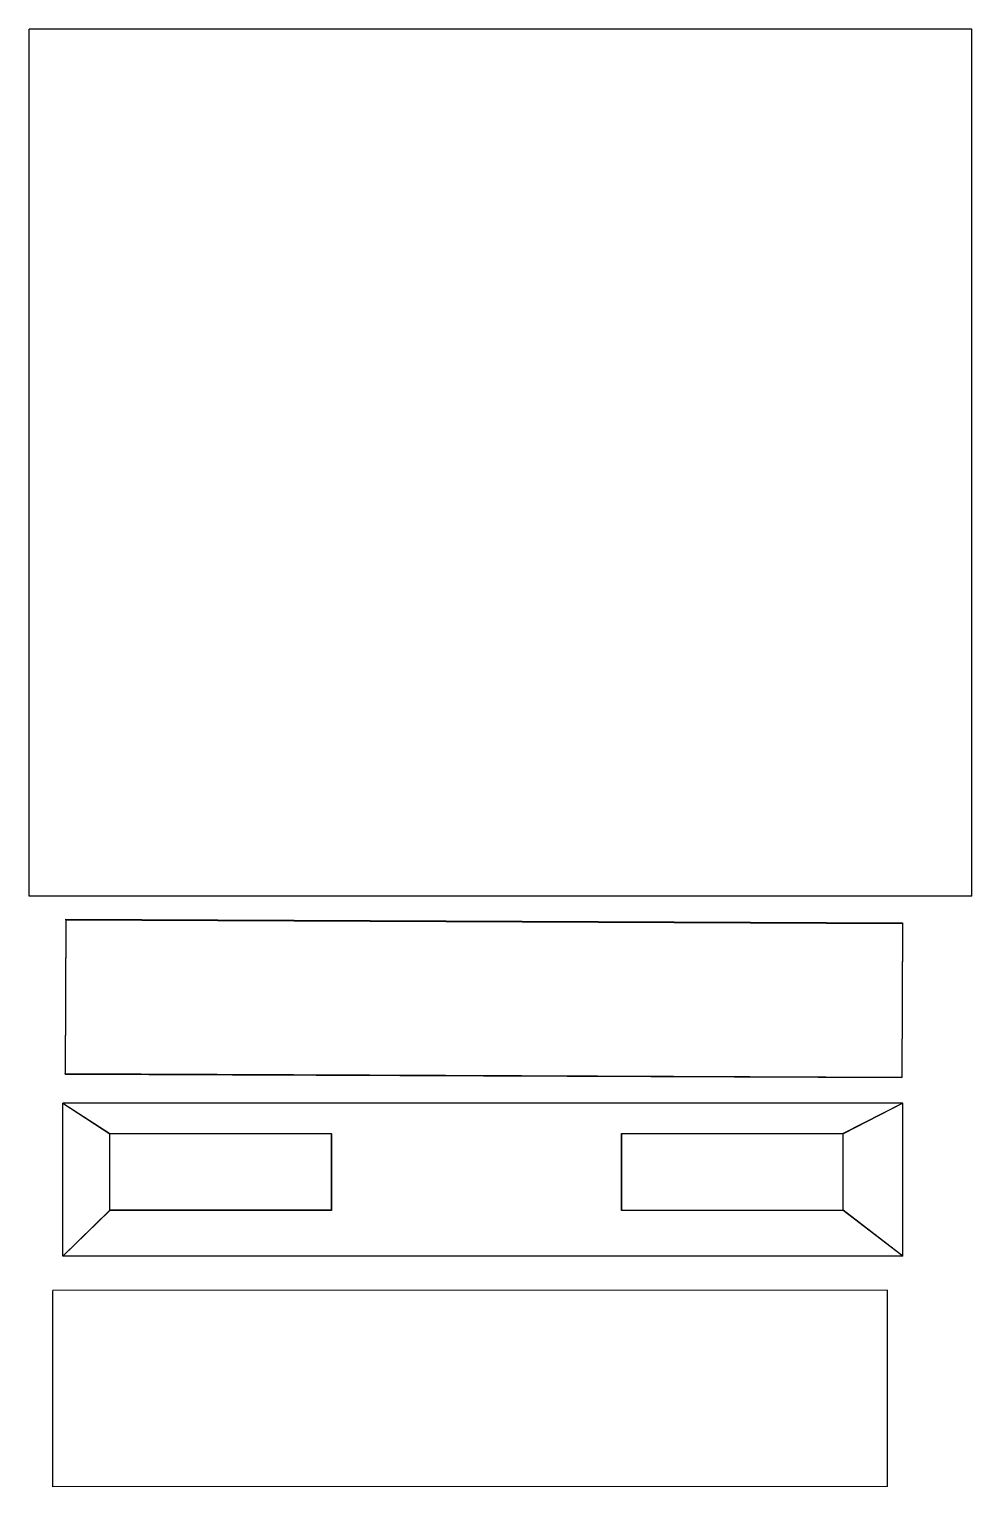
# Model space of a CAD drawing. Extents: x -0.557 to -0.004, y -0.126 to 0.729.
import ezdxf

# ---------------------------------------------------------------- set-up
doc = ezdxf.new("R2010")
doc.units = 0

msp = doc.modelspace()

# ---------------------------------------------------------------- linework, layer by layer
for p, q in [((-0.55661, 0.22044, 0.36644), (-0.55661, 0.72904, 0.36644)), ((-0.00393, 0.72904, 0.36644), (-0.55661, 0.72904, 0.36644)), ((-0.55661, 0.22044, 0.37544), (-0.55661, 0.72904, 0.37544)), ((-0.00393, 0.72904, 0.37544), (-0.55661, 0.72904, 0.37544)), ((-0.55661, 0.72904, 0.36644), (-0.55661, 0.72904, 0.37544)), ((-0.00393, 0.22044, 0.36644), (-0.00393, 0.72904, 0.36644)), ((-0.00393, 0.22044, 0.37544), (-0.00393, 0.72904, 0.37544)), ((-0.00393, 0.72904, 0.36644), (-0.00393, 0.72904, 0.37544)), ((-0.00393, 0.22044, 0.36644), (-0.55661, 0.22044, 0.36644)), ((-0.00393, 0.22044, 0.37544), (-0.55661, 0.22044, 0.37544)), ((-0.55661, 0.22044, 0.36644), (-0.55661, 0.22044, 0.37544)), ((-0.00393, 0.22044, 0.36644), (-0.00393, 0.22044, 0.37544)), ((-0.53504, 0.2068, 0.17116), (-0.53541, 0.1163, 0.16759)), ((-0.53504, 0.20644, 0.18016), (-0.53541, 0.11594, 0.17659)), ((-0.53504, 0.2068, 0.17116), (-0.04465, 0.20476, 0.17116)), ((-0.53504, 0.20644, 0.18016), (-0.53504, 0.2068, 0.17116)), ((-0.53504, 0.20644, 0.18016), (-0.04465, 0.20441, 0.18016)), ((-0.04465, 0.20476, 0.17116), (-0.04502, 0.11427, 0.16759)), ((-0.04465, 0.20441, 0.18016), (-0.04502, 0.11391, 0.17659)), ((-0.04465, 0.20441, 0.18016), (-0.04465, 0.20476, 0.17116)), ((-0.53541, 0.1163, 0.16759), (-0.04502, 0.11427, 0.16759)), ((-0.53541, 0.11594, 0.17659), (-0.53541, 0.1163, 0.16759)), ((-0.53541, 0.11594, 0.17659), (-0.04502, 0.11391, 0.17659)), ((-0.04502, 0.11391, 0.17659), (-0.04502, 0.11427, 0.16759)), ((-0.04446, 0.09895, 0.16977), (-0.53695, 0.09895, 0.16977)), ((-0.04446, 0.09895, 0.16067), (-0.53695, 0.09895, 0.16067)), ((-0.53695, 0.09895, 0.16977), (-0.5094, 0.08099, 0.16977)), ((-0.53695, 0.09895, 0.16067), (-0.5094, 0.08115, 0.16067)), ((-0.53695, 0.00925, 0.16977), (-0.53695, 0.09895, 0.16977)), ((-0.53695, 0.09895, 0.16977), (-0.53695, 0.09895, 0.16067)), ((-0.53695, 0.00925, 0.16067), (-0.53695, 0.09895, 0.16067)), ((-0.04446, 0.09895, 0.16067), (-0.07936, 0.08115, 0.16067)), ((-0.04446, 0.09895, 0.16977), (-0.07936, 0.08099, 0.16977)), ((-0.04446, 0.00925, 0.16977), (-0.04446, 0.09895, 0.16977)), ((-0.04446, 0.09895, 0.16977), (-0.04446, 0.09895, 0.16067)), ((-0.04446, 0.00925, 0.16067), (-0.04446, 0.09895, 0.16067)), ((-0.5094, 0.08115, 0.16067), (-0.37936, 0.08115, 0.16067)), ((-0.5094, 0.08099, 0.16977), (-0.5094, 0.08115, 0.16067)), ((-0.5094, 0.03621, 0.16067), (-0.5094, 0.08115, 0.16067)), ((-0.37936, 0.08099, 0.16977), (-0.5094, 0.08099, 0.16977)), ((-0.5094, 0.03604, 0.16977), (-0.5094, 0.08099, 0.16977)), ((-0.37936, 0.03621, 0.16067), (-0.37936, 0.08115, 0.16067)), ((-0.37936, 0.08099, 0.16977), (-0.37936, 0.08115, 0.16067)), ((-0.37936, 0.08099, 0.16977), (-0.37936, 0.03604, 0.16977)), ((-0.2094, 0.03621, 0.16067), (-0.2094, 0.08115, 0.16067)), ((-0.2094, 0.08115, 0.16067), (-0.07936, 0.08115, 0.16067)), ((-0.2094, 0.08099, 0.16977), (-0.2094, 0.08115, 0.16067)), ((-0.07936, 0.08099, 0.16977), (-0.2094, 0.08099, 0.16977)), ((-0.2094, 0.08099, 0.16977), (-0.2094, 0.03604, 0.16977)), ((-0.07936, 0.03621, 0.16067), (-0.07936, 0.08115, 0.16067)), ((-0.07936, 0.08099, 0.16977), (-0.07936, 0.08115, 0.16067)), ((-0.07936, 0.03604, 0.16977), (-0.07936, 0.08099, 0.16977)), ((-0.53695, 0.00925, 0.16067), (-0.5094, 0.03621, 0.16067)), ((-0.53695, 0.00925, 0.16977), (-0.5094, 0.03604, 0.16977)), ((-0.5094, 0.03604, 0.16977), (-0.5094, 0.03621, 0.16067)), ((-0.37936, 0.03621, 0.16067), (-0.5094, 0.03621, 0.16067)), ((-0.37936, 0.03604, 0.16977), (-0.5094, 0.03604, 0.16977)), ((-0.37936, 0.03604, 0.16977), (-0.37936, 0.03621, 0.16067)), ((-0.2094, 0.03604, 0.16977), (-0.2094, 0.03621, 0.16067)), ((-0.2094, 0.03621, 0.16067), (-0.07936, 0.03621, 0.16067)), ((-0.07936, 0.03604, 0.16977), (-0.2094, 0.03604, 0.16977)), ((-0.04446, 0.00925, 0.16067), (-0.07936, 0.03621, 0.16067)), ((-0.07936, 0.03604, 0.16977), (-0.07936, 0.03621, 0.16067)), ((-0.04446, 0.00925, 0.16977), (-0.07936, 0.03604, 0.16977)), ((-0.04446, 0.00925, 0.16977), (-0.53695, 0.00925, 0.16977)), ((-0.04446, 0.00925, 0.16067), (-0.53695, 0.00925, 0.16067)), ((-0.53695, 0.00925, 0.16977), (-0.53695, 0.00925, 0.16067)), ((-0.04446, 0.00925, 0.16977), (-0.04446, 0.00925, 0.16067)), ((-0.05338, -0.01073, 0.16417), (-0.54275, -0.01093, 0.16417)), ((-0.05338, -0.01073, 0.15517), (-0.54275, -0.01093, 0.15517)), ((-0.54271, -0.12615, 0.16417), (-0.54275, -0.01093, 0.16417)), ((-0.54271, -0.12615, 0.15517), (-0.54275, -0.01093, 0.15517)), ((-0.54275, -0.01093, 0.16417), (-0.54275, -0.01093, 0.15517)), ((-0.05334, -0.12595, 0.16417), (-0.05338, -0.01073, 0.16417)), ((-0.05334, -0.12595, 0.15517), (-0.05338, -0.01073, 0.15517)), ((-0.05338, -0.01073, 0.16417), (-0.05338, -0.01073, 0.15517)), ((-0.05334, -0.12595, 0.16417), (-0.54271, -0.12615, 0.16417)), ((-0.05334, -0.12595, 0.15517), (-0.54271, -0.12615, 0.15517)), ((-0.54271, -0.12615, 0.16417), (-0.54271, -0.12615, 0.15517)), ((-0.05334, -0.12595, 0.16417), (-0.05334, -0.12595, 0.15517))]:
    msp.add_line(p, q)

doc.saveas('drawing.dxf')
